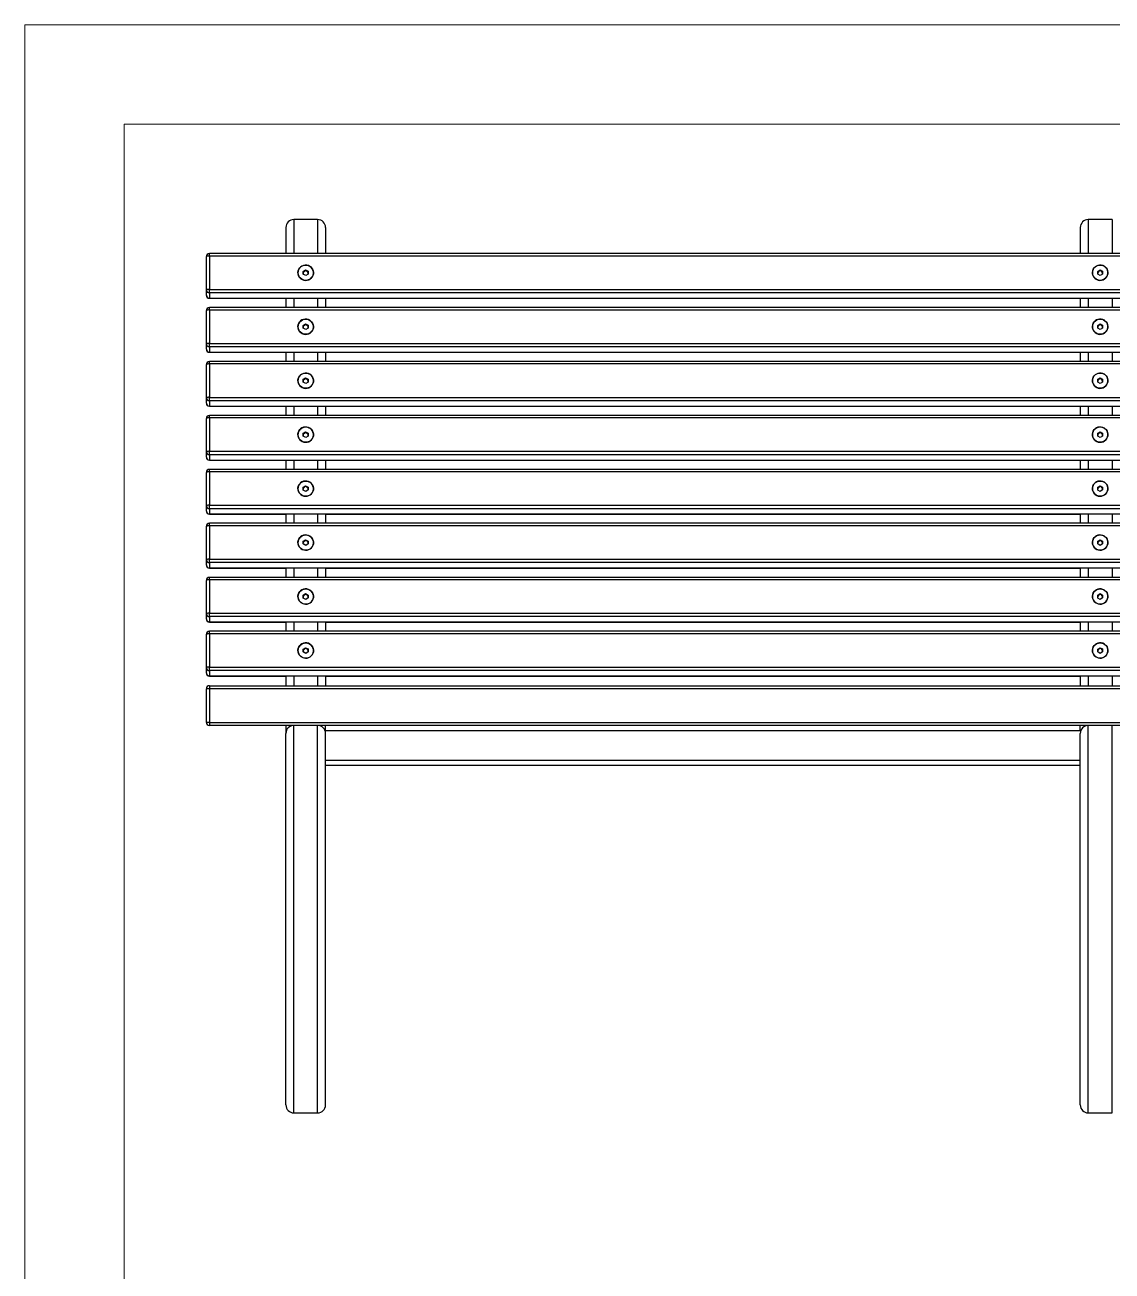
# Model space of a CAD drawing. Header units: millimetres. Extents: x 2692 to 8632, y -671 to 3529.
# Drawn here: x 2692 to 3786, y 2274 to 3529 of the extents above; entities that cross this region are included whole.
import ezdxf

# ---------------------------------------------------------------- set-up
doc = ezdxf.new("R2010")
doc.units = ezdxf.units.MM
doc.layers.add('tabelka', color=155, linetype='Continuous')

# ---------------------------------------------------------------- blocks, each defined once
blk = doc.blocks.new('front')
for p, q in [((-497.9, -928.2), (-521.9, -928.2)), ((-521.9, -928.2), (-521.9, -962.4)), ((-497.9, -928.2), (-497.9, -962.4)), ((302.1, -928.2), (278.1, -928.2)), ((278.1, -928.2), (278.1, -962.4)), ((302.1, -928.2), (302.1, -962.4)), ((-529.9, -936.2), (-529.9, -962.4)), ((-489.9, -936.2), (-489.9, -962.4)), ((270.1, -936.2), (270.1, -962.4)), ((-609.9, -999), (-609.9, -965.4)), ((1187.1, -962.4), (-606.9, -962.4)), ((-606.9, -965), (-606.9, -962.4)), ((-606.9, -965), (-606.9, -998.5)), ((1187.1, -965), (-606.9, -965)), ((-512.4, -980.4), (-510, -978.9)), ((-512.4, -980.9), (-511.2, -980.2)), ((-512.4, -983.2), (-512.4, -980.4)), ((-509.9, -984.6), (-512.4, -983.2)), ((-511.2, -980.2), (-510, -979.4)), ((-510, -978.9), (-507.4, -980.3)), ((-510, -979.4), (-510, -978.9)), ((-510, -979.4), (-508.7, -980.1)), ((-507.4, -983.1), (-509.9, -984.6)), ((-508.7, -980.1), (-507.4, -980.8)), ((-507.4, -980.3), (-507.4, -983.1)), ((-507.4, -980.8), (-507.4, -980.3)), ((-507.4, -980.8), (-507.4, -982.3)), ((-507.4, -982.3), (-507.4, -983.1)), ((287.6, -980.4), (290, -978.9)), ((287.6, -980.9), (288.8, -980.2)), ((287.6, -983.2), (287.6, -980.4)), ((290.1, -984.6), (287.6, -983.2)), ((288.8, -980.2), (290, -979.4)), ((290, -978.9), (292.6, -980.3)), ((290, -979.4), (290, -978.9)), ((290, -979.4), (291.3, -980.1)), ((292.6, -983.1), (290.1, -984.6)), ((291.3, -980.1), (292.6, -980.8)), ((292.6, -980.3), (292.6, -983.1)), ((292.6, -980.8), (292.6, -980.3)), ((292.6, -980.8), (292.6, -982.3)), ((292.6, -982.3), (292.6, -983.1)), ((-609.9, -1004.3), (-609.9, -999)), ((-606.9, -1002), (-606.9, -998.5)), ((-606.9, -998.5), (1187.1, -998.5)), ((1187.1, -1002), (-606.9, -1002)), ((-606.9, -1002), (-606.9, -1007.3)), ((-609.9, -1004.4), (-609.9, -1004.3)), ((-609.9, -1004.5), (-609.9, -1004.4)), ((-606.9, -1007.3), (1187.1, -1007.3)), ((-606.9, -1007.3), (1187.1, -1007.3)), ((-606.9, -1007.3), (-606.9, -1007.3)), ((-606.9, -1007.3), (-606.9, -1007.4)), ((-606.9, -1007.4), (-529.9, -1007.4)), ((-529.9, -1007.3), (-529.9, -1016.8)), ((-521.9, -1007.3), (-521.9, -1016.8)), ((-497.9, -1007.3), (-497.9, -1016.8)), ((-489.9, -1007.3), (-489.9, -1016.8)), ((-489.9, -1007.4), (270.1, -1007.4)), ((270.1, -1007.3), (270.1, -1016.8)), ((278.1, -1007.3), (278.1, -1016.8)), ((302.1, -1007.3), (302.1, -1016.8)), ((-609.9, -1053.3), (-609.9, -1019.8)), ((1187.1, -1016.8), (-606.9, -1016.8)), ((-606.9, -1019.3), (-606.9, -1016.8)), ((1187.1, -1019.3), (-606.9, -1019.3)), ((-606.9, -1019.3), (-606.9, -1052.9)), ((-512.4, -1034.7), (-510, -1033.2)), ((-512.4, -1035.2), (-511.2, -1034.5)), ((-512.4, -1037.5), (-512.4, -1034.7)), ((-509.9, -1038.9), (-512.4, -1037.5)), ((-511.2, -1034.5), (-510, -1033.8)), ((-510, -1033.2), (-507.4, -1034.6)), ((-510, -1033.8), (-510, -1033.2)), ((-510, -1033.8), (-508.7, -1034.5)), ((-507.4, -1037.5), (-509.9, -1038.9)), ((-508.7, -1034.5), (-507.4, -1035.1)), ((-507.4, -1034.6), (-507.4, -1037.5)), ((-507.4, -1035.1), (-507.4, -1034.6)), ((-507.4, -1035.1), (-507.4, -1036.6)), ((-507.4, -1036.6), (-507.4, -1037.5)), ((287.6, -1034.7), (290, -1033.2)), ((287.6, -1035.2), (288.8, -1034.5)), ((287.6, -1037.5), (287.6, -1034.7)), ((290.1, -1038.9), (287.6, -1037.5)), ((288.8, -1034.5), (290, -1033.8)), ((290, -1033.2), (292.6, -1034.6)), ((290, -1033.8), (290, -1033.2)), ((290, -1033.8), (291.3, -1034.5)), ((292.6, -1037.5), (290.1, -1038.9)), ((291.3, -1034.5), (292.6, -1035.1)), ((292.6, -1034.6), (292.6, -1037.5)), ((292.6, -1035.1), (292.6, -1034.6)), ((292.6, -1035.1), (292.6, -1036.6)), ((292.6, -1036.6), (292.6, -1037.5)), ((-609.9, -1058.7), (-609.9, -1053.3)), ((-606.9, -1056.3), (-606.9, -1052.9)), ((-606.9, -1052.9), (1187.1, -1052.9)), ((-609.9, -1058.8), (-609.9, -1058.7)), ((-609.9, -1058.8), (-609.9, -1058.8)), ((1187.1, -1056.3), (-606.9, -1056.3)), ((-606.9, -1056.3), (-606.9, -1061.6)), ((-606.9, -1061.6), (1187.1, -1061.6)), ((-606.9, -1061.7), (-606.9, -1061.6)), ((-606.9, -1061.7), (1187.1, -1061.7)), ((-606.9, -1061.7), (-606.9, -1061.8)), ((-606.9, -1061.8), (-529.9, -1061.8)), ((-529.9, -1061.7), (-529.9, -1071.1)), ((-521.9, -1061.7), (-521.9, -1071.1)), ((-497.9, -1061.7), (-497.9, -1071.1)), ((-489.9, -1061.7), (-489.9, -1071.1)), ((-489.9, -1061.8), (270.1, -1061.8)), ((270.1, -1061.7), (270.1, -1071.1)), ((278.1, -1061.7), (278.1, -1071.1)), ((302.1, -1061.7), (302.1, -1071.1)), ((-609.9, -1107.7), (-609.9, -1074.1)), ((1187.1, -1071.1), (-606.9, -1071.1)), ((-606.9, -1073.6), (-606.9, -1071.1)), ((1187.1, -1073.6), (-606.9, -1073.6)), ((-606.9, -1073.6), (-606.9, -1107.2)), ((-512.4, -1089), (-510, -1087.5)), ((-512.4, -1089.6), (-511.2, -1088.8)), ((-512.4, -1091.9), (-512.4, -1089)), ((-511.2, -1088.8), (-510, -1088.1)), ((-510, -1087.5), (-507.4, -1088.9)), ((-510, -1088.1), (-510, -1087.5)), ((-510, -1088.1), (-508.7, -1088.8)), ((-508.7, -1088.8), (-507.4, -1089.5)), ((-507.4, -1088.9), (-507.4, -1091.8)), ((-507.4, -1089.5), (-507.4, -1088.9)), ((-507.4, -1089.5), (-507.4, -1090.9)), ((-507.4, -1090.9), (-507.4, -1091.8)), ((287.6, -1089), (290, -1087.5)), ((287.6, -1089.6), (288.8, -1088.8)), ((287.6, -1091.9), (287.6, -1089)), ((288.8, -1088.8), (290, -1088.1)), ((290, -1087.5), (292.6, -1088.9)), ((290, -1088.1), (290, -1087.5)), ((290, -1088.1), (291.3, -1088.8)), ((291.3, -1088.8), (292.6, -1089.5)), ((292.6, -1088.9), (292.6, -1091.8)), ((292.6, -1089.5), (292.6, -1088.9)), ((292.6, -1089.5), (292.6, -1090.9)), ((292.6, -1090.9), (292.6, -1091.8)), ((-509.9, -1093.3), (-512.4, -1091.9)), ((-507.4, -1091.8), (-509.9, -1093.3)), ((290.1, -1093.3), (287.6, -1091.9)), ((292.6, -1091.8), (290.1, -1093.3)), ((-609.9, -1113), (-609.9, -1107.7)), ((-609.9, -1113.1), (-609.9, -1113)), ((-609.9, -1113.1), (-609.9, -1113.1)), ((-606.9, -1110.6), (-606.9, -1107.2)), ((-606.9, -1107.2), (1187.1, -1107.2)), ((1187.1, -1110.6), (-606.9, -1110.6)), ((-606.9, -1110.6), (-606.9, -1115.9)), ((-606.9, -1115.9), (1187.1, -1115.9)), ((-606.9, -1116), (-606.9, -1115.9)), ((-606.9, -1116), (1187.1, -1116)), ((-606.9, -1116), (-606.9, -1116.1)), ((-606.9, -1116.1), (-529.9, -1116.1)), ((-529.9, -1116), (-529.9, -1125.4)), ((-521.9, -1116), (-521.9, -1125.4)), ((-497.9, -1116), (-497.9, -1125.4)), ((-489.9, -1116), (-489.9, -1125.4)), ((-489.9, -1116.1), (270.1, -1116.1)), ((270.1, -1116), (270.1, -1125.4)), ((278.1, -1116), (278.1, -1125.4)), ((302.1, -1116), (302.1, -1125.4)), ((-609.9, -1162), (-609.9, -1128.4)), ((1187.1, -1125.4), (-606.9, -1125.4)), ((-606.9, -1127.9), (-606.9, -1125.4)), ((-606.9, -1127.9), (-606.9, -1161.5)), ((1187.1, -1127.9), (-606.9, -1127.9)), ((-512.4, -1143.3), (-510, -1141.9)), ((-512.4, -1143.9), (-511.2, -1143.1)), ((-512.4, -1146.2), (-512.4, -1143.3)), ((-509.9, -1147.6), (-512.4, -1146.2)), ((-511.2, -1143.1), (-510, -1142.4)), ((-510, -1141.9), (-507.4, -1143.2)), ((-510, -1142.4), (-510, -1141.9)), ((-510, -1142.4), (-508.7, -1143.1)), ((-507.4, -1146.1), (-509.9, -1147.6)), ((-508.7, -1143.1), (-507.4, -1143.8)), ((-507.4, -1143.2), (-507.4, -1146.1)), ((-507.4, -1143.8), (-507.4, -1143.2)), ((-507.4, -1143.8), (-507.4, -1145.2)), ((-507.4, -1145.2), (-507.4, -1146.1)), ((287.6, -1143.3), (290, -1141.9)), ((287.6, -1143.9), (288.8, -1143.1)), ((287.6, -1146.2), (287.6, -1143.3)), ((290.1, -1147.6), (287.6, -1146.2)), ((288.8, -1143.1), (290, -1142.4)), ((290, -1141.9), (292.6, -1143.2)), ((290, -1142.4), (290, -1141.9)), ((290, -1142.4), (291.3, -1143.1)), ((292.6, -1146.1), (290.1, -1147.6)), ((291.3, -1143.1), (292.6, -1143.8)), ((292.6, -1143.2), (292.6, -1146.1)), ((292.6, -1143.8), (292.6, -1143.2)), ((292.6, -1143.8), (292.6, -1145.2)), ((292.6, -1145.2), (292.6, -1146.1)), ((-609.9, -1167.3), (-609.9, -1162)), ((-606.9, -1164.9), (-606.9, -1161.5)), ((-606.9, -1161.5), (1187.1, -1161.5)), ((1187.1, -1164.9), (-606.9, -1164.9)), ((-606.9, -1164.9), (-606.9, -1170.3)), ((-609.9, -1167.4), (-609.9, -1167.3)), ((-609.9, -1167.4), (-609.9, -1167.4)), ((-606.9, -1170.3), (1187.1, -1170.3)), ((-606.9, -1170.3), (1187.1, -1170.3)), ((-606.9, -1170.3), (-606.9, -1170.3)), ((-606.9, -1170.3), (-606.9, -1170.4)), ((-606.9, -1170.4), (-529.9, -1170.4)), ((-529.9, -1170.3), (-529.9, -1179.7)), ((-521.9, -1170.3), (-521.9, -1179.7)), ((-497.9, -1170.3), (-497.9, -1179.7)), ((-489.9, -1170.3), (-489.9, -1179.7)), ((-489.9, -1170.4), (270.1, -1170.4)), ((270.1, -1170.3), (270.1, -1179.7)), ((278.1, -1170.3), (278.1, -1179.7)), ((302.1, -1170.3), (302.1, -1179.7)), ((-609.9, -1216.3), (-609.9, -1182.7)), ((1187.1, -1179.7), (-606.9, -1179.7)), ((-606.9, -1182.3), (-606.9, -1179.7)), ((-606.9, -1182.3), (-606.9, -1215.8)), ((1187.1, -1182.3), (-606.9, -1182.3)), ((-512.4, -1197.7), (-510, -1196.2)), ((-512.4, -1198.2), (-511.2, -1197.5)), ((-512.4, -1200.5), (-512.4, -1197.7)), ((-509.9, -1201.9), (-512.4, -1200.5)), ((-511.2, -1197.5), (-510, -1196.7)), ((-510, -1196.2), (-507.4, -1197.6)), ((-510, -1196.7), (-510, -1196.2)), ((-510, -1196.7), (-508.7, -1197.4)), ((-507.4, -1200.4), (-509.9, -1201.9)), ((-508.7, -1197.4), (-507.4, -1198.1)), ((-507.4, -1197.6), (-507.4, -1200.4)), ((-507.4, -1198.1), (-507.4, -1197.6)), ((-507.4, -1198.1), (-507.4, -1199.5)), ((-507.4, -1199.5), (-507.4, -1200.4)), ((287.6, -1197.7), (290, -1196.2)), ((287.6, -1198.2), (288.8, -1197.5)), ((287.6, -1200.5), (287.6, -1197.7)), ((290.1, -1201.9), (287.6, -1200.5)), ((288.8, -1197.5), (290, -1196.7)), ((290, -1196.2), (292.6, -1197.6)), ((290, -1196.7), (290, -1196.2)), ((290, -1196.7), (291.3, -1197.4)), ((292.6, -1200.4), (290.1, -1201.9)), ((291.3, -1197.4), (292.6, -1198.1)), ((292.6, -1197.6), (292.6, -1200.4)), ((292.6, -1198.1), (292.6, -1197.6)), ((292.6, -1198.1), (292.6, -1199.5)), ((292.6, -1199.5), (292.6, -1200.4)), ((-609.9, -1221.6), (-609.9, -1216.3)), ((-606.9, -1219.3), (-606.9, -1215.8)), ((-606.9, -1215.8), (1187.1, -1215.8)), ((-609.9, -1221.7), (-609.9, -1221.6)), ((-609.9, -1221.8), (-609.9, -1221.7)), ((1187.1, -1219.3), (-606.9, -1219.3)), ((-606.9, -1219.3), (-606.9, -1224.6)), ((-606.9, -1224.6), (1187.1, -1224.6)), ((-606.9, -1224.6), (1187.1, -1224.6)), ((-606.9, -1224.6), (-606.9, -1224.6)), ((-606.9, -1224.6), (-606.9, -1224.7)), ((-606.9, -1224.7), (-529.9, -1224.7)), ((-529.9, -1224.6), (-529.9, -1234)), ((-521.9, -1224.6), (-521.9, -1234)), ((-497.9, -1224.6), (-497.9, -1234)), ((-489.9, -1224.6), (-489.9, -1234)), ((-489.9, -1224.7), (270.1, -1224.7)), ((270.1, -1224.6), (270.1, -1234)), ((278.1, -1224.6), (278.1, -1234)), ((302.1, -1224.6), (302.1, -1234)), ((-609.9, -1270.6), (-609.9, -1237)), ((1187.1, -1234), (-606.9, -1234)), ((-606.9, -1236.6), (-606.9, -1234)), ((-606.9, -1236.6), (-606.9, -1270.2)), ((1187.1, -1236.6), (-606.9, -1236.6)), ((-512.4, -1252), (-510, -1250.5)), ((-512.4, -1252.5), (-511.2, -1251.8)), ((-512.4, -1254.8), (-512.4, -1252)), ((-511.2, -1251.8), (-510, -1251.1)), ((-510, -1250.5), (-507.4, -1251.9)), ((-510, -1251.1), (-510, -1250.5)), ((-510, -1251.1), (-508.7, -1251.7)), ((-508.7, -1251.7), (-507.4, -1252.4)), ((-507.4, -1251.9), (-507.4, -1254.8)), ((-507.4, -1252.4), (-507.4, -1251.9)), ((-507.4, -1252.4), (-507.4, -1253.9)), ((-507.4, -1253.9), (-507.4, -1254.8)), ((287.6, -1252), (290, -1250.5)), ((287.6, -1252.5), (288.8, -1251.8)), ((287.6, -1254.8), (287.6, -1252)), ((288.8, -1251.8), (290, -1251.1)), ((290, -1250.5), (292.6, -1251.9)), ((290, -1251.1), (290, -1250.5)), ((290, -1251.1), (291.3, -1251.7)), ((291.3, -1251.7), (292.6, -1252.4)), ((292.6, -1251.9), (292.6, -1254.8)), ((292.6, -1252.4), (292.6, -1251.9)), ((292.6, -1252.4), (292.6, -1253.9)), ((292.6, -1253.9), (292.6, -1254.8)), ((-509.9, -1256.2), (-512.4, -1254.8)), ((-507.4, -1254.8), (-509.9, -1256.2)), ((290.1, -1256.2), (287.6, -1254.8)), ((292.6, -1254.8), (290.1, -1256.2)), ((-609.9, -1275.9), (-609.9, -1270.6)), ((-609.9, -1276.1), (-609.9, -1275.9)), ((-609.9, -1276.1), (-609.9, -1276.1)), ((-606.9, -1273.6), (-606.9, -1270.2)), ((-606.9, -1270.2), (1187.1, -1270.2)), ((1187.1, -1273.6), (-606.9, -1273.6)), ((-606.9, -1273.6), (-606.9, -1278.9)), ((-606.9, -1278.9), (1187.1, -1278.9)), ((-606.9, -1278.9), (1187.1, -1278.9)), ((-606.9, -1278.9), (-606.9, -1278.9)), ((-606.9, -1278.9), (-606.9, -1279.1)), ((-606.9, -1279.1), (-529.9, -1279.1)), ((-529.9, -1278.9), (-529.9, -1288.4)), ((-521.9, -1278.9), (-521.9, -1288.4)), ((-497.9, -1278.9), (-497.9, -1288.4)), ((-489.9, -1278.9), (-489.9, -1288.4)), ((-489.9, -1279.1), (270.1, -1279.1)), ((270.1, -1278.9), (270.1, -1288.4)), ((278.1, -1278.9), (278.1, -1288.4)), ((302.1, -1278.9), (302.1, -1288.4)), ((-609.9, -1324.9), (-609.9, -1291.4)), ((1187.1, -1288.4), (-606.9, -1288.4)), ((-606.9, -1290.9), (-606.9, -1288.4)), ((-606.9, -1290.9), (-606.9, -1324.5)), ((1187.1, -1290.9), (-606.9, -1290.9)), ((-512.4, -1306.3), (-510, -1304.8)), ((-512.4, -1306.8), (-511.2, -1306.1)), ((-512.4, -1309.2), (-512.4, -1306.3)), ((-509.9, -1310.6), (-512.4, -1309.2)), ((-511.2, -1306.1), (-510, -1305.4)), ((-510, -1304.8), (-507.4, -1306.2)), ((-510, -1305.4), (-510, -1304.8)), ((-510, -1305.4), (-508.7, -1306.1)), ((-507.4, -1309.1), (-509.9, -1310.6)), ((-508.7, -1306.1), (-507.4, -1306.8)), ((-507.4, -1306.2), (-507.4, -1309.1)), ((-507.4, -1306.8), (-507.4, -1306.2)), ((-507.4, -1306.8), (-507.4, -1308.2)), ((-507.4, -1308.2), (-507.4, -1309.1)), ((287.6, -1306.3), (290, -1304.8)), ((287.6, -1306.8), (288.8, -1306.1)), ((287.6, -1309.2), (287.6, -1306.3)), ((290.1, -1310.6), (287.6, -1309.2)), ((288.8, -1306.1), (290, -1305.4)), ((290, -1304.8), (292.6, -1306.2)), ((290, -1305.4), (290, -1304.8)), ((290, -1305.4), (291.3, -1306.1)), ((292.6, -1309.1), (290.1, -1310.6)), ((291.3, -1306.1), (292.6, -1306.8)), ((292.6, -1306.2), (292.6, -1309.1)), ((292.6, -1306.8), (292.6, -1306.2)), ((292.6, -1306.8), (292.6, -1308.2)), ((292.6, -1308.2), (292.6, -1309.1)), ((-609.9, -1330.3), (-609.9, -1324.9)), ((-606.9, -1327.9), (-606.9, -1324.5)), ((-606.9, -1324.5), (1187.1, -1324.5)), ((1187.1, -1327.9), (-606.9, -1327.9)), ((-606.9, -1327.9), (-606.9, -1333.2)), ((-609.9, -1330.4), (-609.9, -1330.3)), ((-609.9, -1330.4), (-609.9, -1330.4)), ((-606.9, -1333.2), (1187.1, -1333.2)), ((-606.9, -1333.3), (-606.9, -1333.2)), ((-606.9, -1333.3), (1187.1, -1333.3)), ((-606.9, -1333.3), (-606.9, -1333.4)), ((-606.9, -1333.4), (-529.9, -1333.4)), ((-529.9, -1333.3), (-529.9, -1342.7)), ((-521.9, -1333.3), (-521.9, -1342.7)), ((-497.9, -1333.3), (-497.9, -1342.7)), ((-489.9, -1333.3), (-489.9, -1342.7)), ((-489.9, -1333.4), (270.1, -1333.4)), ((270.1, -1333.3), (270.1, -1342.7)), ((278.1, -1333.3), (278.1, -1342.7)), ((302.1, -1333.3), (302.1, -1342.7)), ((-609.9, -1379.3), (-609.9, -1345.7)), ((1187.1, -1342.7), (-606.9, -1342.7)), ((-606.9, -1345.2), (-606.9, -1342.7)), ((-606.9, -1345.2), (-606.9, -1378.8)), ((1187.1, -1345.2), (-606.9, -1345.2)), ((-512.4, -1360.6), (-510, -1359.2)), ((-512.4, -1361.2), (-511.2, -1360.4)), ((-512.4, -1363.5), (-512.4, -1360.6)), ((-509.9, -1364.9), (-512.4, -1363.5)), ((-511.2, -1360.4), (-510, -1359.7)), ((-510, -1359.2), (-507.4, -1360.5)), ((-510, -1359.7), (-510, -1359.2)), ((-510, -1359.7), (-508.7, -1360.4)), ((-507.4, -1363.4), (-509.9, -1364.9)), ((-508.7, -1360.4), (-507.4, -1361.1)), ((-507.4, -1360.5), (-507.4, -1363.4)), ((-507.4, -1361.1), (-507.4, -1360.5)), ((-507.4, -1361.1), (-507.4, -1362.5)), ((-507.4, -1362.5), (-507.4, -1363.4)), ((287.6, -1360.6), (290, -1359.2)), ((287.6, -1361.2), (288.8, -1360.4)), ((287.6, -1363.5), (287.6, -1360.6)), ((290.1, -1364.9), (287.6, -1363.5)), ((288.8, -1360.4), (290, -1359.7)), ((290, -1359.2), (292.6, -1360.5)), ((290, -1359.7), (290, -1359.2)), ((290, -1359.7), (291.3, -1360.4)), ((292.6, -1363.4), (290.1, -1364.9)), ((291.3, -1360.4), (292.6, -1361.1)), ((292.6, -1360.5), (292.6, -1363.4)), ((292.6, -1361.1), (292.6, -1360.5)), ((292.6, -1361.1), (292.6, -1362.5)), ((292.6, -1362.5), (292.6, -1363.4)), ((-609.9, -1384.6), (-609.9, -1379.3)), ((-606.9, -1382.2), (-606.9, -1378.8)), ((-606.9, -1378.8), (1187.1, -1378.8)), ((-609.9, -1384.7), (-609.9, -1384.6)), ((-609.9, -1384.7), (-609.9, -1384.7)), ((1187.1, -1382.2), (-606.9, -1382.2)), ((-606.9, -1382.2), (-606.9, -1387.6)), ((-606.9, -1387.6), (1187.1, -1387.6)), ((-606.9, -1387.6), (1187.1, -1387.6)), ((-606.9, -1387.6), (-606.9, -1387.7)), ((-606.9, -1387.6), (-606.9, -1387.6)), ((-606.9, -1387.7), (-529.9, -1387.7)), ((-529.9, -1387.6), (-529.9, -1397.5)), ((-521.9, -1387.6), (-521.9, -1397.5)), ((-497.9, -1387.6), (-497.9, -1397.5)), ((-489.9, -1387.6), (-489.9, -1397.5)), ((-489.9, -1387.7), (270.1, -1387.7)), ((270.1, -1387.6), (270.1, -1397.5)), ((278.1, -1387.6), (278.1, -1397.5)), ((302.1, -1387.6), (302.1, -1397.5)), ((-609.9, -1434.5), (-609.9, -1400.5)), ((-606.9, -1400.5), (-609.9, -1400.5)), ((-606.9, -1397.5), (-606.9, -1400.5)), ((-606.9, -1397.5), (1187.1, -1397.5)), ((-606.9, -1400.5), (-606.9, -1434.5)), ((1187.1, -1400.5), (-606.9, -1400.5)), ((-606.9, -1434.5), (-609.9, -1434.5)), ((-606.9, -1434.5), (1187.1, -1434.5)), ((-606.9, -1434.5), (-606.9, -1437.5)), ((-521.9, -1437.5), (-606.9, -1437.5)), ((-529.9, -1437.5), (-529.9, -1445.5)), ((-497.9, -1437.5), (-521.9, -1437.5)), ((-521.9, -1827.5), (-521.9, -1437.5)), ((278.1, -1437.5), (-497.9, -1437.5)), ((-497.9, -1827.5), (-497.9, -1437.5)), ((-489.9, -1442.7), (-489.9, -1437.5)), ((-489.9, -1442.7), (270.1, -1442.7)), ((270.1, -1442.7), (270.1, -1437.5)), ((302.1, -1437.5), (278.1, -1437.5)), ((278.1, -1827.5), (278.1, -1437.5)), ((1078.1, -1437.5), (302.1, -1437.5)), ((302.1, -1827.5), (302.1, -1437.5)), ((-529.9, -1819.5), (-529.9, -1445.5)), ((-489.9, -1819.5), (-489.9, -1445.5)), ((270.1, -1819.5), (270.1, -1445.5)), ((-489.9, -1472.3), (270.1, -1472.3)), ((-489.9, -1477.5), (270.1, -1477.5)), ((-521.9, -1827.5), (-497.9, -1827.5)), ((278.1, -1827.5), (302.1, -1827.5))]:
    blk.add_line(p, q)
at = {"flags": 128}
for points in [[(-517.7, -981.9), (-517.5, -983.5), (-516.9, -985.1), (-516, -986.5), (-514.8, -987.7), (-513.4, -988.6), (-511.9, -989.2), (-510.2, -989.4), (-508.5, -989.3), (-506.9, -988.8), (-505.4, -988), (-504.2, -986.9), (-503.2, -985.6), (-502.5, -984.1), (-502.2, -982.4), (-502.2, -980.8), (-502.6, -979.2), (-503.3, -977.7), (-504.4, -976.4), (-505.7, -975.3), (-507.2, -974.6), (-508.8, -974.1), (-510.5, -974.1), (-512.1, -974.4), (-513.7, -975), (-515.1, -976), (-516.2, -977.2), (-517, -978.6), (-517.5, -980.2), (-517.7, -981.9)], [(-509.9, -974.1), (-508.2, -974.2), (-506.6, -974.8), (-505.2, -975.6), (-504, -976.8), (-503, -978.2), (-502.4, -979.7), (-502.1, -981.3), (-502.2, -983), (-502.7, -984.6), (-503.5, -986.1), (-504.6, -987.3), (-505.9, -988.3), (-507.4, -989), (-509.1, -989.4), (-510.8, -989.4), (-512.4, -989), (-513.9, -988.3), (-515.3, -987.3), (-516.4, -986.1), (-517.1, -984.6), (-517.6, -983), (-517.7, -981.3), (-517.4, -979.7), (-516.8, -978.2), (-515.8, -976.8), (-514.6, -975.6), (-513.2, -974.8), (-511.6, -974.2), (-509.9, -974.1)], [(282.3, -981.9), (282.5, -983.5), (283.1, -985.1), (284, -986.5), (285.2, -987.7), (286.6, -988.6), (288.1, -989.2), (289.8, -989.4), (291.5, -989.3), (293.1, -988.8), (294.6, -988), (295.8, -986.9), (296.8, -985.6), (297.5, -984.1), (297.8, -982.4), (297.8, -980.8), (297.4, -979.2), (296.7, -977.7), (295.6, -976.4), (294.3, -975.3), (292.8, -974.6), (291.2, -974.1), (289.5, -974.1), (287.9, -974.4), (286.3, -975), (284.9, -976), (283.8, -977.2), (283, -978.6), (282.5, -980.2), (282.3, -981.9)], [(290.1, -974.1), (291.8, -974.2), (293.4, -974.8), (294.8, -975.6), (296, -976.8), (297, -978.2), (297.6, -979.7), (297.9, -981.3), (297.8, -983), (297.3, -984.6), (296.5, -986.1), (295.4, -987.3), (294.1, -988.3), (292.6, -989), (290.9, -989.4), (289.2, -989.4), (287.6, -989), (286.1, -988.3), (284.7, -987.3), (283.6, -986.1), (282.9, -984.6), (282.4, -983), (282.3, -981.3), (282.6, -979.7), (283.2, -978.2), (284.2, -976.8), (285.4, -975.6), (286.8, -974.8), (288.4, -974.2), (290.1, -974.1)], [(-517.7, -1036.2), (-517.5, -1037.9), (-516.9, -1039.4), (-516, -1040.8), (-514.8, -1042), (-513.4, -1042.9), (-511.9, -1043.5), (-510.2, -1043.8), (-508.5, -1043.6), (-506.9, -1043.2), (-505.4, -1042.4), (-504.2, -1041.3), (-503.2, -1039.9), (-502.5, -1038.4), (-502.2, -1036.8), (-502.2, -1035.1), (-502.6, -1033.5), (-503.3, -1032), (-504.4, -1030.7), (-505.7, -1029.6), (-507.2, -1028.9), (-508.8, -1028.5), (-510.5, -1028.4), (-512.1, -1028.7), (-513.7, -1029.3), (-515.1, -1030.3), (-516.2, -1031.5), (-517, -1033), (-517.5, -1034.6), (-517.7, -1036.2)], [(-509.9, -1028.4), (-508.2, -1028.6), (-506.6, -1029.1), (-505.2, -1030), (-504, -1031.1), (-503, -1032.5), (-502.4, -1034), (-502.1, -1035.7), (-502.2, -1037.3), (-502.7, -1038.9), (-503.5, -1040.4), (-504.6, -1041.7), (-505.9, -1042.7), (-507.4, -1043.4), (-509.1, -1043.7), (-510.8, -1043.7), (-512.4, -1043.4), (-513.9, -1042.7), (-515.3, -1041.7), (-516.4, -1040.4), (-517.1, -1038.9), (-517.6, -1037.3), (-517.7, -1035.7), (-517.4, -1034), (-516.8, -1032.5), (-515.8, -1031.1), (-514.6, -1030), (-513.2, -1029.1), (-511.6, -1028.6), (-509.9, -1028.4)], [(282.3, -1036.2), (282.5, -1037.9), (283.1, -1039.4), (284, -1040.8), (285.2, -1042), (286.6, -1042.9), (288.1, -1043.5), (289.8, -1043.8), (291.5, -1043.6), (293.1, -1043.2), (294.6, -1042.4), (295.8, -1041.3), (296.8, -1039.9), (297.5, -1038.4), (297.8, -1036.8), (297.8, -1035.1), (297.4, -1033.5), (296.7, -1032), (295.6, -1030.7), (294.3, -1029.6), (292.8, -1028.9), (291.2, -1028.5), (289.5, -1028.4), (287.9, -1028.7), (286.3, -1029.3), (284.9, -1030.3), (283.8, -1031.5), (283, -1033), (282.5, -1034.6), (282.3, -1036.2)], [(290.1, -1028.4), (291.8, -1028.6), (293.4, -1029.1), (294.8, -1030), (296, -1031.1), (297, -1032.5), (297.6, -1034), (297.9, -1035.7), (297.8, -1037.3), (297.3, -1038.9), (296.5, -1040.4), (295.4, -1041.7), (294.1, -1042.7), (292.6, -1043.4), (290.9, -1043.7), (289.2, -1043.7), (287.6, -1043.4), (286.1, -1042.7), (284.7, -1041.7), (283.6, -1040.4), (282.9, -1038.9), (282.4, -1037.3), (282.3, -1035.7), (282.6, -1034), (283.2, -1032.5), (284.2, -1031.1), (285.4, -1030), (286.8, -1029.1), (288.4, -1028.6), (290.1, -1028.4)], [(-517.7, -1090.5), (-517.5, -1092.2), (-516.9, -1093.7), (-516, -1095.2), (-514.8, -1096.3), (-513.4, -1097.3), (-511.9, -1097.8), (-510.2, -1098.1), (-508.5, -1098), (-506.9, -1097.5), (-505.4, -1096.7), (-504.2, -1095.6), (-503.2, -1094.2), (-502.5, -1092.7), (-502.2, -1091.1), (-502.2, -1089.4), (-502.6, -1087.8), (-503.3, -1086.3), (-504.4, -1085), (-505.7, -1084), (-507.2, -1083.2), (-508.8, -1082.8), (-510.5, -1082.7), (-512.1, -1083), (-513.7, -1083.7), (-515.1, -1084.6), (-516.2, -1085.9), (-517, -1087.3), (-517.5, -1088.9), (-517.7, -1090.5)], [(-509.9, -1082.7), (-508.2, -1082.9), (-506.6, -1083.4), (-505.2, -1084.3), (-504, -1085.4), (-503, -1086.8), (-502.4, -1088.3), (-502.1, -1090), (-502.2, -1091.6), (-502.7, -1093.2), (-503.5, -1094.7), (-504.6, -1096), (-505.9, -1097), (-507.4, -1097.7), (-509.1, -1098), (-510.8, -1098), (-512.4, -1097.7), (-513.9, -1097), (-515.3, -1096), (-516.4, -1094.7), (-517.1, -1093.2), (-517.6, -1091.6), (-517.7, -1090), (-517.4, -1088.3), (-516.8, -1086.8), (-515.8, -1085.4), (-514.6, -1084.3), (-513.2, -1083.4), (-511.6, -1082.9), (-509.9, -1082.7)], [(282.3, -1090.5), (282.5, -1092.2), (283.1, -1093.7), (284, -1095.2), (285.2, -1096.3), (286.6, -1097.3), (288.1, -1097.8), (289.8, -1098.1), (291.5, -1098), (293.1, -1097.5), (294.6, -1096.7), (295.8, -1095.6), (296.8, -1094.2), (297.5, -1092.7), (297.8, -1091.1), (297.8, -1089.4), (297.4, -1087.8), (296.7, -1086.3), (295.6, -1085), (294.3, -1084), (292.8, -1083.2), (291.2, -1082.8), (289.5, -1082.7), (287.9, -1083), (286.3, -1083.7), (284.9, -1084.6), (283.8, -1085.9), (283, -1087.3), (282.5, -1088.9), (282.3, -1090.5)], [(290.1, -1082.7), (291.8, -1082.9), (293.4, -1083.4), (294.8, -1084.3), (296, -1085.4), (297, -1086.8), (297.6, -1088.3), (297.9, -1090), (297.8, -1091.6), (297.3, -1093.2), (296.5, -1094.7), (295.4, -1096), (294.1, -1097), (292.6, -1097.7), (290.9, -1098), (289.2, -1098), (287.6, -1097.7), (286.1, -1097), (284.7, -1096), (283.6, -1094.7), (282.9, -1093.2), (282.4, -1091.6), (282.3, -1090), (282.6, -1088.3), (283.2, -1086.8), (284.2, -1085.4), (285.4, -1084.3), (286.8, -1083.4), (288.4, -1082.9), (290.1, -1082.7)], [(-509.9, -1137), (-508.2, -1137.2), (-506.6, -1137.7), (-505.2, -1138.6), (-504, -1139.7), (-503, -1141.1), (-502.4, -1142.7), (-502.1, -1144.3), (-502.2, -1146), (-502.7, -1147.6), (-503.5, -1149), (-504.6, -1150.3), (-505.9, -1151.3), (-507.4, -1152), (-509.1, -1152.4), (-510.8, -1152.4), (-512.4, -1152), (-513.9, -1151.3), (-515.3, -1150.3), (-516.4, -1149), (-517.1, -1147.6), (-517.6, -1146), (-517.7, -1144.3), (-517.4, -1142.7), (-516.8, -1141.1), (-515.8, -1139.7), (-514.6, -1138.6), (-513.2, -1137.7), (-511.6, -1137.2), (-509.9, -1137)], [(-517.7, -1144.9), (-517.5, -1146.5), (-516.9, -1148.1), (-516, -1149.5), (-514.8, -1150.7), (-513.4, -1151.6), (-511.9, -1152.2), (-510.2, -1152.4), (-508.5, -1152.3), (-506.9, -1151.8), (-505.4, -1151), (-504.2, -1149.9), (-503.2, -1148.6), (-502.5, -1147), (-502.2, -1145.4), (-502.2, -1143.8), (-502.6, -1142.1), (-503.3, -1140.6), (-504.4, -1139.3), (-505.7, -1138.3), (-507.2, -1137.5), (-508.8, -1137.1), (-510.5, -1137.1), (-512.1, -1137.3), (-513.7, -1138), (-515.1, -1138.9), (-516.2, -1140.2), (-517, -1141.6), (-517.5, -1143.2), (-517.7, -1144.9)], [(290.1, -1137), (291.8, -1137.2), (293.4, -1137.7), (294.8, -1138.6), (296, -1139.7), (297, -1141.1), (297.6, -1142.7), (297.9, -1144.3), (297.8, -1146), (297.3, -1147.6), (296.5, -1149), (295.4, -1150.3), (294.1, -1151.3), (292.6, -1152), (290.9, -1152.4), (289.2, -1152.4), (287.6, -1152), (286.1, -1151.3), (284.7, -1150.3), (283.6, -1149), (282.9, -1147.6), (282.4, -1146), (282.3, -1144.3), (282.6, -1142.7), (283.2, -1141.1), (284.2, -1139.7), (285.4, -1138.6), (286.8, -1137.7), (288.4, -1137.2), (290.1, -1137)], [(282.3, -1144.9), (282.5, -1146.5), (283.1, -1148.1), (284, -1149.5), (285.2, -1150.7), (286.6, -1151.6), (288.1, -1152.2), (289.8, -1152.4), (291.5, -1152.3), (293.1, -1151.8), (294.6, -1151), (295.8, -1149.9), (296.8, -1148.6), (297.5, -1147), (297.8, -1145.4), (297.8, -1143.8), (297.4, -1142.1), (296.7, -1140.6), (295.6, -1139.3), (294.3, -1138.3), (292.8, -1137.5), (291.2, -1137.1), (289.5, -1137.1), (287.9, -1137.3), (286.3, -1138), (284.9, -1138.9), (283.8, -1140.2), (283, -1141.6), (282.5, -1143.2), (282.3, -1144.9)], [(-517.7, -1199.2), (-517.5, -1200.8), (-516.9, -1202.4), (-516, -1203.8), (-514.8, -1205), (-513.4, -1205.9), (-511.9, -1206.5), (-510.2, -1206.7), (-508.5, -1206.6), (-506.9, -1206.1), (-505.4, -1205.3), (-504.2, -1204.2), (-503.2, -1202.9), (-502.5, -1201.4), (-502.2, -1199.7), (-502.2, -1198.1), (-502.6, -1196.5), (-503.3, -1195), (-504.4, -1193.7), (-505.7, -1192.6), (-507.2, -1191.9), (-508.8, -1191.4), (-510.5, -1191.4), (-512.1, -1191.7), (-513.7, -1192.3), (-515.1, -1193.3), (-516.2, -1194.5), (-517, -1195.9), (-517.5, -1197.5), (-517.7, -1199.2)], [(-509.9, -1191.4), (-508.2, -1191.5), (-506.6, -1192.1), (-505.2, -1192.9), (-504, -1194.1), (-503, -1195.4), (-502.4, -1197), (-502.1, -1198.6), (-502.2, -1200.3), (-502.7, -1201.9), (-503.5, -1203.4), (-504.6, -1204.6), (-505.9, -1205.6), (-507.4, -1206.3), (-509.1, -1206.7), (-510.8, -1206.7), (-512.4, -1206.3), (-513.9, -1205.6), (-515.3, -1204.6), (-516.4, -1203.4), (-517.1, -1201.9), (-517.6, -1200.3), (-517.7, -1198.6), (-517.4, -1197), (-516.8, -1195.4), (-515.8, -1194.1), (-514.6, -1192.9), (-513.2, -1192.1), (-511.6, -1191.5), (-509.9, -1191.4)], [(282.3, -1199.2), (282.5, -1200.8), (283.1, -1202.4), (284, -1203.8), (285.2, -1205), (286.6, -1205.9), (288.1, -1206.5), (289.8, -1206.7), (291.5, -1206.6), (293.1, -1206.1), (294.6, -1205.3), (295.8, -1204.2), (296.8, -1202.9), (297.5, -1201.4), (297.8, -1199.7), (297.8, -1198.1), (297.4, -1196.5), (296.7, -1195), (295.6, -1193.7), (294.3, -1192.6), (292.8, -1191.9), (291.2, -1191.4), (289.5, -1191.4), (287.9, -1191.7), (286.3, -1192.3), (284.9, -1193.3), (283.8, -1194.5), (283, -1195.9), (282.5, -1197.5), (282.3, -1199.2)], [(290.1, -1191.4), (291.8, -1191.5), (293.4, -1192.1), (294.8, -1192.9), (296, -1194.1), (297, -1195.4), (297.6, -1197), (297.9, -1198.6), (297.8, -1200.3), (297.3, -1201.9), (296.5, -1203.4), (295.4, -1204.6), (294.1, -1205.6), (292.6, -1206.3), (290.9, -1206.7), (289.2, -1206.7), (287.6, -1206.3), (286.1, -1205.6), (284.7, -1204.6), (283.6, -1203.4), (282.9, -1201.9), (282.4, -1200.3), (282.3, -1198.6), (282.6, -1197), (283.2, -1195.4), (284.2, -1194.1), (285.4, -1192.9), (286.8, -1192.1), (288.4, -1191.5), (290.1, -1191.4)], [(-517.7, -1253.5), (-517.5, -1255.2), (-516.9, -1256.7), (-516, -1258.1), (-514.8, -1259.3), (-513.4, -1260.2), (-511.9, -1260.8), (-510.2, -1261.1), (-508.5, -1260.9), (-506.9, -1260.5), (-505.4, -1259.7), (-504.2, -1258.6), (-503.2, -1257.2), (-502.5, -1255.7), (-502.2, -1254.1), (-502.2, -1252.4), (-502.6, -1250.8), (-503.3, -1249.3), (-504.4, -1248), (-505.7, -1246.9), (-507.2, -1246.2), (-508.8, -1245.8), (-510.5, -1245.7), (-512.1, -1246), (-513.7, -1246.6), (-515.1, -1247.6), (-516.2, -1248.8), (-517, -1250.3), (-517.5, -1251.8), (-517.7, -1253.5)], [(-509.9, -1245.7), (-508.2, -1245.9), (-506.6, -1246.4), (-505.2, -1247.2), (-504, -1248.4), (-503, -1249.8), (-502.4, -1251.3), (-502.1, -1253), (-502.2, -1254.6), (-502.7, -1256.2), (-503.5, -1257.7), (-504.6, -1258.9), (-505.9, -1260), (-507.4, -1260.7), (-509.1, -1261), (-510.8, -1261), (-512.4, -1260.7), (-513.9, -1260), (-515.3, -1258.9), (-516.4, -1257.7), (-517.1, -1256.2), (-517.6, -1254.6), (-517.7, -1253), (-517.4, -1251.3), (-516.8, -1249.8), (-515.8, -1248.4), (-514.6, -1247.2), (-513.2, -1246.4), (-511.6, -1245.9), (-509.9, -1245.7)], [(282.3, -1253.5), (282.5, -1255.2), (283.1, -1256.7), (284, -1258.1), (285.2, -1259.3), (286.6, -1260.2), (288.1, -1260.8), (289.8, -1261.1), (291.5, -1260.9), (293.1, -1260.5), (294.6, -1259.7), (295.8, -1258.6), (296.8, -1257.2), (297.5, -1255.7), (297.8, -1254.1), (297.8, -1252.4), (297.4, -1250.8), (296.7, -1249.3), (295.6, -1248), (294.3, -1246.9), (292.8, -1246.2), (291.2, -1245.8), (289.5, -1245.7), (287.9, -1246), (286.3, -1246.6), (284.9, -1247.6), (283.8, -1248.8), (283, -1250.3), (282.5, -1251.8), (282.3, -1253.5)], [(290.1, -1245.7), (291.8, -1245.9), (293.4, -1246.4), (294.8, -1247.2), (296, -1248.4), (297, -1249.8), (297.6, -1251.3), (297.9, -1253), (297.8, -1254.6), (297.3, -1256.2), (296.5, -1257.7), (295.4, -1258.9), (294.1, -1260), (292.6, -1260.7), (290.9, -1261), (289.2, -1261), (287.6, -1260.7), (286.1, -1260), (284.7, -1258.9), (283.6, -1257.7), (282.9, -1256.2), (282.4, -1254.6), (282.3, -1253), (282.6, -1251.3), (283.2, -1249.8), (284.2, -1248.4), (285.4, -1247.2), (286.8, -1246.4), (288.4, -1245.9), (290.1, -1245.7)], [(-517.7, -1307.8), (-517.5, -1309.5), (-516.9, -1311), (-516, -1312.4), (-514.8, -1313.6), (-513.4, -1314.5), (-511.9, -1315.1), (-510.2, -1315.4), (-508.5, -1315.3), (-506.9, -1314.8), (-505.4, -1314), (-504.2, -1312.9), (-503.2, -1311.5), (-502.5, -1310), (-502.2, -1308.4), (-502.2, -1306.7), (-502.6, -1305.1), (-503.3, -1303.6), (-504.4, -1302.3), (-505.7, -1301.3), (-507.2, -1300.5), (-508.8, -1300.1), (-510.5, -1300), (-512.1, -1300.3), (-513.7, -1301), (-515.1, -1301.9), (-516.2, -1303.1), (-517, -1304.6), (-517.5, -1306.2), (-517.7, -1307.8)], [(-509.9, -1300), (-508.2, -1300.2), (-506.6, -1300.7), (-505.2, -1301.6), (-504, -1302.7), (-503, -1304.1), (-502.4, -1305.6), (-502.1, -1307.3), (-502.2, -1308.9), (-502.7, -1310.5), (-503.5, -1312), (-504.6, -1313.3), (-505.9, -1314.3), (-507.4, -1315), (-509.1, -1315.3), (-510.8, -1315.3), (-512.4, -1315), (-513.9, -1314.3), (-515.3, -1313.3), (-516.4, -1312), (-517.1, -1310.5), (-517.6, -1308.9), (-517.7, -1307.3), (-517.4, -1305.6), (-516.8, -1304.1), (-515.8, -1302.7), (-514.6, -1301.6), (-513.2, -1300.7), (-511.6, -1300.2), (-509.9, -1300)], [(282.3, -1307.8), (282.5, -1309.5), (283.1, -1311), (284, -1312.4), (285.2, -1313.6), (286.6, -1314.5), (288.1, -1315.1), (289.8, -1315.4), (291.5, -1315.3), (293.1, -1314.8), (294.6, -1314), (295.8, -1312.9), (296.8, -1311.5), (297.5, -1310), (297.8, -1308.4), (297.8, -1306.7), (297.4, -1305.1), (296.7, -1303.6), (295.6, -1302.3), (294.3, -1301.3), (292.8, -1300.5), (291.2, -1300.1), (289.5, -1300), (287.9, -1300.3), (286.3, -1301), (284.9, -1301.9), (283.8, -1303.1), (283, -1304.6), (282.5, -1306.2), (282.3, -1307.8)], [(290.1, -1300), (291.8, -1300.2), (293.4, -1300.7), (294.8, -1301.6), (296, -1302.7), (297, -1304.1), (297.6, -1305.6), (297.9, -1307.3), (297.8, -1308.9), (297.3, -1310.5), (296.5, -1312), (295.4, -1313.3), (294.1, -1314.3), (292.6, -1315), (290.9, -1315.3), (289.2, -1315.3), (287.6, -1315), (286.1, -1314.3), (284.7, -1313.3), (283.6, -1312), (282.9, -1310.5), (282.4, -1308.9), (282.3, -1307.3), (282.6, -1305.6), (283.2, -1304.1), (284.2, -1302.7), (285.4, -1301.6), (286.8, -1300.7), (288.4, -1300.2), (290.1, -1300)], [(-517.7, -1362.1), (-517.5, -1363.8), (-516.9, -1365.4), (-516, -1366.8), (-514.8, -1368), (-513.4, -1368.9), (-511.9, -1369.5), (-510.2, -1369.7), (-508.5, -1369.6), (-506.9, -1369.1), (-505.4, -1368.3), (-504.2, -1367.2), (-503.2, -1365.9), (-502.5, -1364.3), (-502.2, -1362.7), (-502.2, -1361), (-502.6, -1359.4), (-503.3, -1357.9), (-504.4, -1356.6), (-505.7, -1355.6), (-507.2, -1354.8), (-508.8, -1354.4), (-510.5, -1354.3), (-512.1, -1354.6), (-513.7, -1355.3), (-515.1, -1356.2), (-516.2, -1357.5), (-517, -1358.9), (-517.5, -1360.5), (-517.7, -1362.1)], [(-509.9, -1354.3), (-508.2, -1354.5), (-506.6, -1355), (-505.2, -1355.9), (-504, -1357), (-503, -1358.4), (-502.4, -1360), (-502.1, -1361.6), (-502.2, -1363.3), (-502.7, -1364.9), (-503.5, -1366.3), (-504.6, -1367.6), (-505.9, -1368.6), (-507.4, -1369.3), (-509.1, -1369.7), (-510.8, -1369.7), (-512.4, -1369.3), (-513.9, -1368.6), (-515.3, -1367.6), (-516.4, -1366.3), (-517.1, -1364.9), (-517.6, -1363.3), (-517.7, -1361.6), (-517.4, -1360), (-516.8, -1358.4), (-515.8, -1357), (-514.6, -1355.9), (-513.2, -1355), (-511.6, -1354.5), (-509.9, -1354.3)], [(282.3, -1362.1), (282.5, -1363.8), (283.1, -1365.4), (284, -1366.8), (285.2, -1368), (286.6, -1368.9), (288.1, -1369.5), (289.8, -1369.7), (291.5, -1369.6), (293.1, -1369.1), (294.6, -1368.3), (295.8, -1367.2), (296.8, -1365.9), (297.5, -1364.3), (297.8, -1362.7), (297.8, -1361), (297.4, -1359.4), (296.7, -1357.9), (295.6, -1356.6), (294.3, -1355.6), (292.8, -1354.8), (291.2, -1354.4), (289.5, -1354.3), (287.9, -1354.6), (286.3, -1355.3), (284.9, -1356.2), (283.8, -1357.5), (283, -1358.9), (282.5, -1360.5), (282.3, -1362.1)], [(290.1, -1354.3), (291.8, -1354.5), (293.4, -1355), (294.8, -1355.9), (296, -1357), (297, -1358.4), (297.6, -1360), (297.9, -1361.6), (297.8, -1363.3), (297.3, -1364.9), (296.5, -1366.3), (295.4, -1367.6), (294.1, -1368.6), (292.6, -1369.3), (290.9, -1369.7), (289.2, -1369.7), (287.6, -1369.3), (286.1, -1368.6), (284.7, -1367.6), (283.6, -1366.3), (282.9, -1364.9), (282.4, -1363.3), (282.3, -1361.6), (282.6, -1360), (283.2, -1358.4), (284.2, -1357), (285.4, -1355.9), (286.8, -1355), (288.4, -1354.5), (290.1, -1354.3)]]:
    blk.add_lwpolyline(points, dxfattribs=at)
for centre, radius, start, end in [((-521.9, -936.2), 8, 90, 180), ((-497.9, -936.2), 8, 0, 90), ((278.1, -936.2), 8, 90, 180), ((-606.9, -965.4), 3, 90, 180), ((-607.6, -970.1), 5.2, 81.9092, 115.8726), ((-509.9, -982.3), 2.47, 120.532, 175.7982), ((-510, -982.3), 2.46, 186.1397, 205.0728), ((-509.9, -982.4), 2.54, 61.3371, 120.6509), ((-509.9, -982.3), 2.48, 1.1582, 61.4822), ((-509.9, -982.3), 2.45, 336.5741, 1.004), ((290.1, -982.3), 2.47, 120.5338, 175.798), ((290, -982.3), 2.46, 186.1345, 205.0734), ((290.1, -982.4), 2.54, 61.3376, 120.6503), ((290.1, -982.3), 2.48, 1.1579, 61.4814), ((290.1, -982.3), 2.45, 336.569, 1.0079), ((-607.6, -1003.7), 5.2, 81.9092, 115.8726), ((-606.9, -999), 2.98, 180.3568, 270.3529), ((-606.9, -1004.3), 3, 180, 270), ((-606.9, -1004.3), 2.98, 180.3579, 270.3518), ((-606.9, -1004.4), 3, 180, 270), ((-606.9, -1019.8), 3, 90, 180), ((-607.6, -1024.4), 5.2, 81.9074, 115.8743), ((-509.9, -1036.6), 2.47, 120.5324, 175.7978), ((-510, -1036.6), 2.46, 186.1388, 205.0726), ((-509.9, -1036.7), 2.54, 61.3379, 120.6487), ((-509.9, -1036.6), 2.48, 1.159, 61.4822), ((-509.9, -1036.6), 2.45, 336.5741, 1.0047), ((290.1, -1036.6), 2.47, 120.5343, 175.7975), ((290, -1036.6), 2.46, 186.1336, 205.0732), ((290.1, -1036.7), 2.54, 61.3384, 120.6481), ((290.1, -1036.6), 2.48, 1.1586, 61.4814), ((290.1, -1036.6), 2.45, 336.569, 1.0085), ((-607.6, -1058), 5.2, 81.9074, 115.8743), ((-606.9, -1053.3), 2.98, 180.3571, 270.3526), ((-606.9, -1058.7), 3, 180, 270), ((-606.9, -1058.6), 2.98, 180.3568, 270.3529), ((-606.9, -1058.8), 3, 180, 270), ((-606.9, -1074.1), 3, 90, 180), ((-607.6, -1078.8), 5.2, 81.9089, 115.874), ((-509.9, -1091), 2.47, 120.5324, 175.7978), ((-510, -1090.9), 2.46, 186.1388, 205.0737), ((-509.9, -1091), 2.54, 61.3401, 120.6478), ((-509.9, -1091), 2.48, 1.1587, 61.4818), ((-509.9, -1090.9), 2.45, 336.5707, 1.0075), ((290.1, -1091), 2.47, 120.5343, 175.7975), ((290, -1090.9), 2.46, 186.1336, 205.0743), ((290.1, -1091), 2.54, 61.3406, 120.6473), ((290.1, -1091), 2.48, 1.1583, 61.481), ((290.1, -1090.9), 2.45, 336.5656, 1.0113), ((-607.6, -1112.3), 5.2, 81.9089, 115.874), ((-606.9, -1107.6), 2.98, 180.3574, 270.3529), ((-606.9, -1113), 3, 180, 270), ((-606.9, -1113), 2.98, 180.3571, 270.3526), ((-606.9, -1113.1), 3, 180, 270), ((-606.9, -1128.4), 3, 90, 180), ((-607.6, -1133.1), 5.2, 81.9092, 115.8726), ((-509.9, -1145.3), 2.47, 120.532, 175.7982), ((-510, -1145.3), 2.46, 186.1397, 205.0728), ((-509.9, -1145.3), 2.54, 61.3371, 120.6509), ((-509.9, -1145.3), 2.48, 1.1582, 61.4822), ((-509.9, -1145.3), 2.45, 336.5741, 1.004), ((290.1, -1145.3), 2.47, 120.5338, 175.798), ((290, -1145.3), 2.46, 186.1345, 205.0734), ((290.1, -1145.3), 2.54, 61.3376, 120.6503), ((290.1, -1145.3), 2.48, 1.1579, 61.4814), ((290.1, -1145.3), 2.45, 336.569, 1.0079), ((-607.6, -1166.7), 5.2, 81.9092, 115.8726), ((-606.9, -1162), 2.98, 180.3568, 270.3529), ((-606.9, -1167.3), 3, 180, 270), ((-606.9, -1167.3), 2.98, 180.3579, 270.3518), ((-606.9, -1167.4), 3, 180, 270), ((-606.9, -1182.7), 3, 90, 180), ((-607.6, -1187.4), 5.2, 81.9093, 115.873), ((-509.9, -1199.6), 2.47, 120.533, 175.7976), ((-510, -1199.6), 2.46, 186.1374, 205.0751), ((-509.9, -1199.6), 2.54, 61.339, 120.6482), ((-509.9, -1199.6), 2.48, 1.1589, 61.4816), ((-509.9, -1199.6), 2.45, 336.5724, 1.0058), ((290.1, -1199.6), 2.47, 120.5348, 175.7974), ((290, -1199.6), 2.45, 186.1323, 205.0757), ((290.1, -1199.6), 2.54, 61.3395, 120.6477), ((290.1, -1199.6), 2.48, 1.1585, 61.4808), ((290.1, -1199.6), 2.45, 336.5673, 1.0096), ((-607.6, -1221), 5.2, 81.909, 115.8733), ((-606.9, -1216.3), 2.98, 180.3574, 270.3523), ((-606.9, -1221.6), 3, 180, 270), ((-606.9, -1221.6), 2.98, 180.357, 270.3528), ((-606.9, -1221.7), 3, 180, 270), ((-606.9, -1237), 3, 90, 180), ((-607.6, -1241.7), 5.2, 81.9083, 115.8734), ((-509.9, -1253.9), 2.47, 120.5322, 175.798), ((-510, -1253.9), 2.46, 186.1366, 205.076), ((-509.9, -1254), 2.54, 61.3375, 120.6498), ((-509.9, -1253.9), 2.48, 1.1588, 61.482), ((-509.9, -1253.9), 2.45, 336.5741, 1.0043), ((290.1, -1253.9), 2.47, 120.534, 175.7977), ((290, -1253.9), 2.45, 186.1314, 205.0765), ((290.1, -1254), 2.54, 61.338, 120.6492), ((290.1, -1253.9), 2.48, 1.1585, 61.4812), ((290.1, -1253.9), 2.45, 336.569, 1.0082), ((-607.6, -1275.3), 5.2, 81.9083, 115.8734), ((-606.9, -1270.6), 2.98, 180.357, 270.3528), ((-606.9, -1275.9), 3, 180, 270), ((-606.9, -1275.9), 2.98, 180.3572, 270.3525), ((-606.9, -1276.1), 3, 180, 270), ((-606.9, -1291.4), 3, 90, 180), ((-607.6, -1296), 5.2, 81.909, 115.8733), ((-509.9, -1308.2), 2.47, 120.5325, 175.7979), ((-510, -1308.2), 2.46, 186.1377, 205.0743), ((-509.9, -1308.3), 2.54, 61.339, 120.6482), ((-509.9, -1308.2), 2.48, 1.1586, 61.482), ((-509.9, -1308.2), 2.45, 336.5725, 1.0058), ((290.1, -1308.2), 2.47, 120.5343, 175.7976), ((290, -1308.2), 2.45, 186.1325, 205.0749), ((290.1, -1308.3), 2.54, 61.3395, 120.6477), ((290.1, -1308.2), 2.48, 1.1583, 61.4812), ((290.1, -1308.2), 2.45, 336.5674, 1.0096), ((-607.6, -1329.6), 5.2, 81.9087, 115.8733), ((-606.9, -1324.9), 2.98, 180.3572, 270.3525), ((-606.9, -1330.3), 3, 180, 270), ((-606.9, -1330.2), 2.98, 180.3571, 270.3526), ((-606.9, -1330.4), 3, 180, 270), ((-606.9, -1345.7), 3, 90, 180), ((-607.6, -1350.4), 5.2, 81.9087, 115.8733), ((-509.9, -1362.6), 2.47, 120.5322, 175.7982), ((-510, -1362.6), 2.46, 186.1379, 205.0743), ((-509.9, -1362.6), 2.54, 61.3382, 120.649), ((-509.9, -1362.6), 2.48, 1.1586, 61.482), ((-509.9, -1362.6), 2.45, 336.5723, 1.0059), ((290.1, -1362.6), 2.47, 120.534, 175.798), ((290, -1362.6), 2.45, 186.1328, 205.0749), ((290.1, -1362.6), 2.54, 61.3387, 120.6485), ((290.1, -1362.6), 2.48, 1.1583, 61.4812), ((290.1, -1362.6), 2.45, 336.5672, 1.0097), ((-607.6, -1383.9), 5.2, 81.9087, 115.8733), ((-606.9, -1379.3), 2.98, 180.3572, 270.3525), ((-606.9, -1384.6), 3, 180, 270), ((-606.9, -1384.6), 2.98, 180.3572, 270.3525), ((-606.9, -1384.7), 3, 180, 270), ((-606.9, -1400.5), 3, 90, 180), ((-606.9, -1434.5), 3, 180, 270), ((-521.9, -1445.5), 8, 90, 180), ((-497.9, -1445.5), 8, 0, 90), ((278.1, -1445.5), 8, 90, 180), ((-521.9, -1819.5), 8, 180, 270), ((-497.9, -1819.5), 8, 270, 0), ((278.1, -1819.5), 8, 180, 270)]:
    blk.add_arc(centre, radius, start, end)

msp = doc.modelspace()

# ---------------------------------------------------------------- linework, layer by layer
at = {"layer": 'tabelka', "lineweight": 5}
for points in [[(2691.68, 3528.68), (8631.68, 3528.68), (8631.68, -671.32), (2691.68, -671.32)], [(2791.68, 3428.68), (8531.68, 3428.68), (8531.68, -571.32), (2791.68, -571.32)]]:
    msp.add_lwpolyline(points, close=True, dxfattribs=at)

# ---------------------------------------------------------------- block references
msp.add_blockref('front', (3484.33, 4260.93))

doc.saveas('drawing.dxf')
